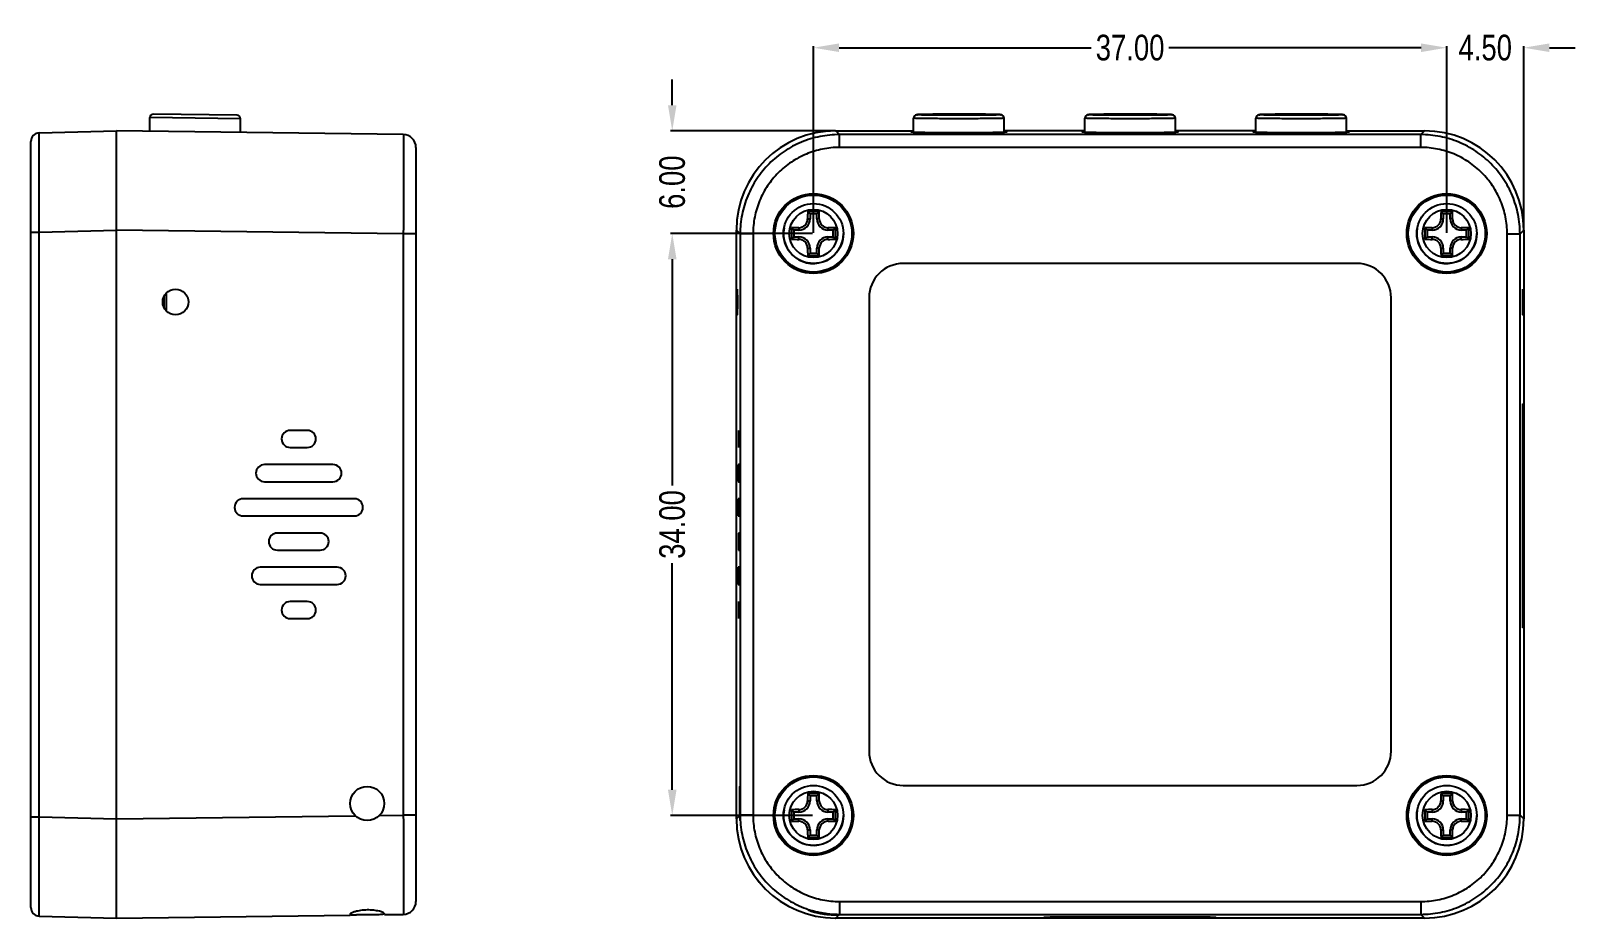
# Model space of a CAD drawing. Header units: inches. Extents: x -3 to 198, y -225 to -95.
# Drawn here: x 107.4 to 197.6, y -187.8 to -136 of the extents above; entities that cross this region are included whole.
import ezdxf

# ---------------------------------------------------------------- set-up
doc = ezdxf.new("R2010")
doc.units = ezdxf.units.IN
doc.header["$LTSCALE"] = 1.21
doc.header["$MEASUREMENT"] = 0
doc.header["$PDMODE"] = 3
doc.header["$PDSIZE"] = 0.3125
doc.layers.get('0').update_dxf_attribs({"linetype": 'CONTINUOUS'})
doc.layers.get('Defpoints').update_dxf_attribs({"linetype": 'CONTINUOUS'})
doc.layers.add('02___PRT_ALL_AXES', color=7, linetype='CONTINUOUS')
doc.layers.add('DIM', color=3, linetype='CONTINUOUS')
doc.styles.get("Standard").update_dxf_attribs({"font": 'txt', "width": 0.8})
doc.dimstyles.get("Standard").update_dxf_attribs({"dimtxt": 0.15625, "dimasz": 0.1875, "dimexe": 0.125, "dimexo": 0.0625, "dimgap": 0.09, "dimtad": 0, "dimtih": 1, "dimtoh": 1, "dimzin": 4, "dimdsep": 46, "dimtxsty": 'STANDARD', "dimblk": '_FILLED', "dimblk1": '_FILLED', "dimblk2": '_FILLED', "dimcen": 0.09, "dimazin": 1, "dimtp": 0.01, "dimtm": 0.01, "dimtfac": 1, "dimtofl": 0, "dimtmove": 0, "dimatfit": 3, "dimldrblk": '_FILLED', "dimfxl": 1, "dimtolj": 1, "dimtzin": 4, "dimarcsym": 0})

# ---------------------------------------------------------------- blocks, each defined once
blk = doc.blocks.new('_FILLED')
at = {"color": 0, "linetype": 'ByBlock'}
blk.add_solid([(0, 0), (-1, 0.167), (-1, -0.167)], dxfattribs=at)
blk = doc.blocks.new('*D24')
at = {"layer": 'Defpoints', "color": 0}
for p in [(190.122, -136.966), (153.122, -147.822), (190.122, -147.822)]:
    blk.add_point(p, dxfattribs=at)
at = {"layer": 'DIM', "color": 0, "lineweight": -2}
for p, q in [((153.122, -147.775), (153.122, -136.872)), ((154.622, -136.966), (169.355, -136.966)), ((188.622, -136.966), (173.89, -136.966)), ((190.122, -147.775), (190.122, -136.872))]:
    blk.add_line(p, q, dxfattribs=at)
at = {"layer": 'DIM', "color": 0, "lineweight": -2, "xscale": 1.5, "yscale": 1.5, "zscale": 1.5, "rotation": 180}
blk.add_blockref('_FILLED', (153.122, -136.966), dxfattribs=at)
at = {"layer": 'DIM', "color": 0, "lineweight": -2, "xscale": 1.5, "yscale": 1.5, "zscale": 1.5}
blk.add_blockref('_FILLED', (190.122, -136.966), dxfattribs=at)
at = {"layer": 'DIM', "color": 0, "insert": (171.622, -136.966), "char_height": 1.5, "attachment_point": 5}
blk.add_mtext('\\A1;37.00', dxfattribs=at)
blk = doc.blocks.new('*D25')
at = {"layer": 'Defpoints', "color": 0}
for p in [(153.122, -147.822), (144.872, -181.822), (153.122, -181.822)]:
    blk.add_point(p, dxfattribs=at)
at = {"layer": 'DIM', "color": 0, "lineweight": -2}
for p, q in [((153.075, -147.822), (144.778, -147.822)), ((144.872, -149.322), (144.872, -162.554)), ((144.872, -180.322), (144.872, -167.089)), ((153.075, -181.822), (144.778, -181.822))]:
    blk.add_line(p, q, dxfattribs=at)
at = {"layer": 'DIM', "color": 0, "lineweight": -2, "xscale": 1.5, "yscale": 1.5, "zscale": 1.5}
for p, rotation in [((144.872, -147.822), 90), ((144.872, -181.822), 270)]:
    blk.add_blockref('_FILLED', p, dxfattribs=dict(at, rotation=rotation))
at = {"layer": 'DIM', "color": 0, "insert": (144.872, -164.822), "char_height": 1.5, "attachment_point": 5, "rotation": 90}
blk.add_mtext('\\A1;34.00', dxfattribs=at)
blk = doc.blocks.new('*D26')
at = {"layer": 'Defpoints', "color": 0}
for p in [(144.872, -141.822), (154.422, -141.822), (153.122, -147.822)]:
    blk.add_point(p, dxfattribs=at)
at = {"layer": 'DIM', "color": 0, "lineweight": -2}
for p, q in [((144.872, -140.322), (144.872, -138.822)), ((154.375, -141.822), (144.778, -141.822)), ((153.075, -147.822), (144.778, -147.822)), ((144.872, -149.322), (144.872, -150.822))]:
    blk.add_line(p, q, dxfattribs=at)
at = {"layer": 'DIM', "color": 0, "lineweight": -2, "xscale": 1.5, "yscale": 1.5, "zscale": 1.5}
for p, rotation in [((144.872, -141.822), 270), ((144.872, -147.822), 90)]:
    blk.add_blockref('_FILLED', p, dxfattribs=dict(at, rotation=rotation))
at = {"layer": 'DIM', "color": 0, "insert": (144.872, -144.822), "char_height": 1.5, "attachment_point": 5, "rotation": 90}
blk.add_mtext('\\A1;6.00', dxfattribs=at)
blk = doc.blocks.new('*D27')
at = {"layer": 'Defpoints', "color": 0}
for p in [(194.622, -136.966), (190.122, -147.822), (194.622, -147.621)]:
    blk.add_point(p, dxfattribs=at)
at = {"layer": 'DIM', "color": 0, "lineweight": -2}
for p, q in [((188.622, -136.966), (187.122, -136.966)), ((190.122, -147.775), (190.122, -136.872)), ((194.622, -147.574), (194.622, -136.872)), ((196.122, -136.966), (197.622, -136.966))]:
    blk.add_line(p, q, dxfattribs=at)
at = {"layer": 'DIM', "color": 0, "lineweight": -2, "xscale": 1.5, "yscale": 1.5, "zscale": 1.5}
blk.add_blockref('_FILLED', (190.122, -136.966), dxfattribs=at)
at = {"layer": 'DIM', "color": 0, "lineweight": -2, "xscale": 1.5, "yscale": 1.5, "zscale": 1.5, "rotation": 180}
blk.add_blockref('_FILLED', (194.622, -136.966), dxfattribs=at)
at = {"layer": 'DIM', "color": 0, "insert": (192.372, -136.966), "char_height": 1.5, "attachment_point": 5}
blk.add_mtext('\\A1;4.50', dxfattribs=at)

msp = doc.modelspace()

# ---------------------------------------------------------------- linework, layer by layer
at = {"color": 7, "linetype": 'Continuous'}
for p, q in [((114.351, -141.847), (114.351, -141.05)), ((119.651, -141.114), (114.351, -141.05)), ((119.454, -140.914), (114.554, -140.85)), ((119.651, -141.917), (119.651, -141.114)), ((158.972, -141.882), (158.972, -141.082)), ((160.816, -140.852), (161.837, -140.85)), ((161.837, -140.85), (161.853, -140.85)), ((162.271, -140.851), (162.285, -140.851)), ((162.285, -140.851), (162.649, -140.853)), ((162.649, -140.853), (162.967, -140.855)), ((164.272, -141.882), (164.272, -141.082)), ((168.972, -141.882), (168.972, -141.082)), ((170.816, -140.852), (171.837, -140.85)), ((171.837, -140.85), (171.853, -140.85)), ((172.271, -140.851), (172.285, -140.851)), ((172.285, -140.851), (172.649, -140.853)), ((172.649, -140.853), (172.967, -140.855)), ((174.272, -141.882), (174.272, -141.082)), ((178.972, -141.882), (178.972, -141.082)), ((180.816, -140.852), (181.837, -140.85)), ((181.837, -140.85), (181.853, -140.85)), ((182.271, -140.851), (182.285, -140.851)), ((182.285, -140.851), (182.649, -140.853)), ((182.649, -140.853), (182.967, -140.855)), ((184.272, -141.882), (184.272, -141.082)), ((107.401, -187.204), (107.401, -142.44)), ((107.888, -141.94), (112.401, -141.822)), ((112.401, -187.822), (112.401, -141.822)), ((129.161, -142.041), (112.401, -141.822)), ((154.42, -141.822), (158.972, -141.822)), ((154.641, -142.041), (154.422, -141.822)), ((154.641, -142.791), (154.641, -142.041)), ((188.603, -142.041), (154.641, -142.041)), ((168.972, -141.822), (164.272, -141.822)), ((178.972, -141.822), (174.272, -141.822)), ((184.272, -141.822), (188.824, -141.822)), ((188.603, -142.041), (188.823, -141.822)), ((188.603, -142.791), (188.603, -142.041)), ((129.901, -142.791), (129.901, -186.852)), ((188.603, -142.791), (154.641, -142.791)), ((152.78, -146.972), (152.922, -146.972)), ((152.789, -146.538), (152.922, -146.672)), ((152.922, -146.672), (152.922, -146.972)), ((153.322, -146.672), (152.922, -146.672)), ((153.456, -146.538), (153.322, -146.672)), ((153.322, -146.972), (153.322, -146.672)), ((153.465, -146.972), (153.322, -146.972)), ((189.78, -146.972), (189.922, -146.972)), ((189.789, -146.538), (189.922, -146.672)), ((189.922, -146.672), (189.922, -146.972)), ((190.322, -146.672), (189.922, -146.672)), ((190.456, -146.538), (190.322, -146.672)), ((190.322, -146.972), (190.322, -146.672)), ((190.465, -146.972), (190.322, -146.972)), ((107.401, -147.738), (107.888, -147.738)), ((107.888, -147.738), (112.401, -147.62)), ((107.888, -181.906), (107.888, -147.738)), ((129.161, -147.841), (112.401, -147.621)), ((129.161, -147.841), (129.161, -181.803)), ((129.901, -147.841), (129.161, -147.841)), ((148.622, -182.024), (148.622, -147.62)), ((148.842, -147.841), (148.622, -147.621)), ((148.842, -147.841), (148.842, -181.803)), ((149.592, -147.841), (148.842, -147.841)), ((149.592, -147.841), (149.592, -181.803)), ((151.839, -147.488), (151.972, -147.622)), ((151.972, -147.622), (151.972, -148.022)), ((152.272, -147.622), (151.972, -147.622)), ((152.272, -147.479), (152.272, -147.622)), ((153.972, -147.479), (153.972, -147.622)), ((154.272, -147.622), (153.972, -147.622)), ((154.406, -147.488), (154.272, -147.622)), ((154.272, -148.022), (154.272, -147.622)), ((188.839, -147.488), (188.972, -147.622)), ((188.972, -147.622), (188.972, -148.022)), ((189.272, -147.622), (188.972, -147.622)), ((189.272, -147.479), (189.272, -147.622)), ((190.972, -147.479), (190.972, -147.622)), ((191.272, -147.622), (190.972, -147.622)), ((191.406, -147.488), (191.272, -147.622)), ((191.272, -148.022), (191.272, -147.622)), ((193.653, -147.841), (194.403, -147.841)), ((193.653, -181.803), (193.653, -147.841)), ((194.403, -147.841), (194.622, -147.621)), ((194.403, -181.803), (194.403, -147.841)), ((194.622, -147.62), (194.622, -182.024)), ((151.839, -148.155), (151.972, -148.022)), ((151.972, -148.022), (152.272, -148.022)), ((152.272, -148.164), (152.272, -148.022)), ((152.78, -148.672), (152.922, -148.672)), ((152.922, -148.672), (152.922, -148.972)), ((153.322, -148.972), (153.322, -148.672)), ((153.465, -148.672), (153.322, -148.672)), ((153.972, -148.164), (153.972, -148.022)), ((153.972, -148.022), (154.272, -148.022)), ((154.406, -148.155), (154.272, -148.022)), ((188.839, -148.155), (188.972, -148.022)), ((188.972, -148.022), (189.272, -148.022)), ((189.272, -148.164), (189.272, -148.022)), ((189.78, -148.672), (189.922, -148.672)), ((189.922, -148.672), (189.922, -148.972)), ((190.322, -148.972), (190.322, -148.672)), ((190.465, -148.672), (190.322, -148.672)), ((190.972, -148.164), (190.972, -148.022)), ((190.972, -148.022), (191.272, -148.022)), ((191.406, -148.155), (191.272, -148.022)), ((152.789, -149.105), (152.922, -148.972)), ((152.922, -148.972), (153.322, -148.972)), ((153.456, -149.105), (153.322, -148.972)), ((184.872, -149.572), (158.372, -149.572)), ((189.789, -149.105), (189.922, -148.972)), ((189.922, -148.972), (190.322, -148.972)), ((190.456, -149.105), (190.322, -148.972)), ((115.171, -151.515), (115.171, -152.128)), ((115.331, -152.359), (115.331, -151.284)), ((156.372, -151.572), (156.372, -178.072)), ((156.377, -151.572), (156.377, -178.072)), ((186.872, -178.072), (186.872, -151.572)), ((194.572, -157.776), (194.572, -157.776)), ((194.572, -157.776), (194.586, -157.776)), ((194.596, -158.572), (194.562, -158.572)), ((194.562, -170.072), (194.562, -158.572)), ((194.596, -158.572), (194.596, -170.072)), ((123.551, -159.322), (122.551, -159.322)), ((122.551, -160.322), (123.551, -160.322)), ((125.051, -161.322), (121.051, -161.322)), ((148.788, -161.322), (148.735, -161.322)), ((121.051, -162.322), (125.051, -162.322)), ((148.735, -162.322), (148.788, -162.322)), ((126.301, -163.322), (119.801, -163.322)), ((148.804, -163.322), (148.719, -163.322)), ((119.801, -164.322), (126.301, -164.322)), ((148.719, -164.322), (148.804, -164.322)), ((124.301, -165.322), (121.801, -165.322)), ((148.778, -165.322), (148.745, -165.322)), ((121.801, -166.322), (124.301, -166.322)), ((148.745, -166.322), (148.778, -166.322)), ((125.301, -167.322), (120.801, -167.322)), ((148.791, -167.322), (148.732, -167.322)), ((120.801, -168.322), (125.301, -168.322)), ((148.732, -168.322), (148.791, -168.322)), ((123.551, -169.322), (122.551, -169.322)), ((122.551, -170.322), (123.551, -170.322)), ((194.596, -170.072), (194.562, -170.072)), ((194.586, -170.868), (194.572, -170.868)), ((194.572, -170.868), (194.572, -170.868)), ((158.372, -180.072), (184.872, -180.072)), ((152.78, -180.972), (152.922, -180.972)), ((152.789, -180.538), (152.922, -180.672)), ((152.922, -180.672), (152.922, -180.972)), ((153.322, -180.672), (152.922, -180.672)), ((153.456, -180.538), (153.322, -180.672)), ((153.322, -180.972), (153.322, -180.672)), ((153.465, -180.972), (153.322, -180.972)), ((189.78, -180.972), (189.922, -180.972)), ((189.789, -180.538), (189.922, -180.672)), ((190.322, -180.672), (189.922, -180.672)), ((189.922, -180.672), (189.922, -180.972)), ((190.456, -180.538), (190.322, -180.672)), ((190.322, -180.972), (190.322, -180.672)), ((190.465, -180.972), (190.322, -180.972)), ((107.401, -181.906), (107.888, -181.906)), ((107.888, -181.906), (112.401, -182.024)), ((112.401, -182.022), (126.355, -181.84)), ((127.766, -181.821), (129.161, -181.803)), ((129.901, -181.803), (129.161, -181.803)), ((148.622, -182.022), (148.805, -181.84)), ((148.823, -181.821), (148.821, -182.122)), ((148.823, -181.821), (148.842, -181.803)), ((149.592, -181.803), (148.842, -181.803)), ((151.839, -181.488), (151.972, -181.622)), ((151.839, -182.155), (151.972, -182.022)), ((151.972, -181.622), (151.972, -182.022)), ((152.272, -181.622), (151.972, -181.622)), ((151.972, -182.022), (152.272, -182.022)), ((152.272, -181.479), (152.272, -181.622)), ((152.272, -182.164), (152.272, -182.022)), ((153.972, -181.479), (153.972, -181.622)), ((154.272, -181.622), (153.972, -181.622)), ((153.972, -182.164), (153.972, -182.022)), ((153.972, -182.022), (154.272, -182.022)), ((154.406, -181.488), (154.272, -181.622)), ((154.272, -182.022), (154.272, -181.622)), ((154.406, -182.155), (154.272, -182.022)), ((188.839, -181.488), (188.972, -181.622)), ((188.839, -182.155), (188.972, -182.022)), ((189.272, -181.622), (188.972, -181.622)), ((188.972, -181.622), (188.972, -182.022)), ((188.972, -182.022), (189.272, -182.022)), ((189.272, -181.479), (189.272, -181.622)), ((189.272, -182.164), (189.272, -182.022)), ((190.972, -181.479), (190.972, -181.622)), ((191.272, -181.622), (190.972, -181.622)), ((190.972, -182.022), (191.272, -182.022)), ((190.972, -182.164), (190.972, -182.022)), ((191.406, -181.488), (191.272, -181.622)), ((191.272, -182.022), (191.272, -181.622)), ((191.406, -182.155), (191.272, -182.022)), ((193.653, -181.803), (194.403, -181.803)), ((194.403, -181.803), (194.622, -182.022)), ((152.78, -182.672), (152.922, -182.672)), ((152.789, -183.105), (152.922, -182.972)), ((152.922, -182.672), (152.922, -182.972)), ((152.922, -182.972), (153.322, -182.972)), ((153.322, -182.972), (153.322, -182.672)), ((153.465, -182.672), (153.322, -182.672)), ((153.456, -183.105), (153.322, -182.972)), ((189.78, -182.672), (189.922, -182.672)), ((189.789, -183.105), (189.922, -182.972)), ((189.922, -182.672), (189.922, -182.972)), ((189.922, -182.972), (190.322, -182.972)), ((190.465, -182.672), (190.322, -182.672)), ((190.322, -182.972), (190.322, -182.672)), ((190.456, -183.105), (190.322, -182.972)), ((112.401, -187.822), (126.052, -187.643)), ((127.653, -187.622), (126.43, -187.638)), ((128.052, -187.617), (129.161, -187.602)), ((154.422, -187.822), (154.605, -187.638)), ((154.621, -187.622), (154.641, -187.602)), ((154.641, -186.852), (188.603, -186.852)), ((154.641, -186.852), (154.641, -187.602)), ((154.641, -187.602), (188.603, -187.602)), ((188.603, -186.852), (188.603, -187.602)), ((188.603, -187.602), (188.823, -187.822)), ((107.888, -187.704), (112.401, -187.822)), ((188.824, -187.822), (154.42, -187.822)), ((166.606, -187.77), (166.606, -187.77)), ((168.432, -187.746), (174.812, -187.746)), ((168.432, -187.802), (168.432, -187.746)), ((174.812, -187.802), (168.432, -187.802)), ((174.812, -187.802), (174.812, -187.746)), ((176.638, -187.77), (176.638, -187.77)), ((176.638, -187.77), (176.638, -187.778))]:
    msp.add_line(p, q, dxfattribs=at)
for points in [[(164.272, -141.082), (164.23, -140.959), (164.154, -140.899), (164.107, -140.884), (164.082, -140.88), (164.06, -140.878), (164.034, -140.876), (164.003, -140.874), (163.965, -140.872), (163.919, -140.871), (163.864, -140.869), (163.798, -140.867), (163.721, -140.865), (163.633, -140.864), (163.534, -140.862), (163.425, -140.86), (163.305, -140.859), (163.175, -140.857), (163.033, -140.856), (162.881, -140.854), (162.717, -140.853), (162.544, -140.852), (162.36, -140.851), (162.168, -140.851), (161.968, -140.85), (161.764, -140.85), (161.557, -140.85), (161.351, -140.85), (161.147, -140.85), (160.95, -140.851), (160.759, -140.852), (160.578, -140.853), (160.407, -140.854), (160.247, -140.855), (160.097, -140.857), (159.959, -140.858), (159.832, -140.86), (159.717, -140.862), (159.613, -140.863), (159.521, -140.865), (159.439, -140.867), (159.369, -140.869), (159.31, -140.871), (159.261, -140.873), (159.222, -140.875), (159.19, -140.877), (159.165, -140.88), (159.137, -140.884), (159.085, -140.901), (159.012, -140.962), (158.972, -141.082)], [(174.272, -141.082), (174.23, -140.959), (174.154, -140.899), (174.107, -140.884), (174.082, -140.88), (174.06, -140.878), (174.034, -140.876), (174.003, -140.874), (173.965, -140.872), (173.919, -140.871), (173.864, -140.869), (173.798, -140.867), (173.721, -140.865), (173.633, -140.864), (173.534, -140.862), (173.425, -140.86), (173.305, -140.859), (173.175, -140.857), (173.033, -140.856), (172.881, -140.854), (172.717, -140.853), (172.544, -140.852), (172.36, -140.851), (172.168, -140.851), (171.968, -140.85), (171.764, -140.85), (171.557, -140.85), (171.351, -140.85), (171.147, -140.85), (170.95, -140.851), (170.759, -140.852), (170.578, -140.853), (170.407, -140.854), (170.247, -140.855), (170.097, -140.857), (169.959, -140.858), (169.832, -140.86), (169.717, -140.862), (169.613, -140.863), (169.521, -140.865), (169.439, -140.867), (169.369, -140.869), (169.31, -140.871), (169.261, -140.873), (169.222, -140.875), (169.19, -140.877), (169.165, -140.88), (169.137, -140.884), (169.085, -140.901), (169.012, -140.962), (168.972, -141.082)], [(184.272, -141.082), (184.23, -140.959), (184.154, -140.899), (184.107, -140.884), (184.082, -140.88), (184.06, -140.878), (184.034, -140.876), (184.003, -140.874), (183.965, -140.872), (183.919, -140.871), (183.864, -140.869), (183.798, -140.867), (183.721, -140.865), (183.633, -140.864), (183.534, -140.862), (183.425, -140.86), (183.305, -140.859), (183.175, -140.857), (183.033, -140.856), (182.881, -140.854), (182.717, -140.853), (182.544, -140.852), (182.36, -140.851), (182.168, -140.851), (181.968, -140.85), (181.764, -140.85), (181.557, -140.85), (181.351, -140.85), (181.147, -140.85), (180.95, -140.851), (180.759, -140.852), (180.578, -140.853), (180.407, -140.854), (180.247, -140.855), (180.097, -140.857), (179.959, -140.858), (179.832, -140.86), (179.717, -140.862), (179.613, -140.863), (179.521, -140.865), (179.439, -140.867), (179.369, -140.869), (179.31, -140.871), (179.261, -140.873), (179.222, -140.875), (179.19, -140.877), (179.165, -140.88), (179.137, -140.884), (179.085, -140.901), (179.012, -140.962), (178.972, -141.082)]]:
    msp.add_lwpolyline(points, dxfattribs=at)
for centre, radius in [((153.122, -147.822), 2.335), ((153.122, -147.822), 2.25), ((190.122, -147.822), 2.335), ((190.122, -147.822), 2.25), ((115.851, -151.822), 0.75), ((153.122, -181.822), 2.335), ((190.122, -181.822), 2.335), ((127.051, -181.122), 1), ((153.122, -181.822), 2.25), ((190.122, -181.822), 2.25)]:
    msp.add_circle(centre, radius, dxfattribs=at)
for centre, radius, start, end in [((114.551, -141.05), 0.2, 89.25, 180.00001), ((119.451, -141.114), 0.2, 0.00001, 89.25), ((161.632, -320.047), 179.197, 89.79576, 89.9295), ((171.632, -320.047), 179.197, 89.79576, 89.9295), ((181.632, -320.047), 179.197, 89.79576, 89.9295), ((107.901, -142.44), 0.5, 91.5, 180), ((129.151, -142.791), 0.75, 0, 89.25), ((152.272, -146.972), 0.65, 270, 0), ((152.264, -146.964), 0.516, 270.89284, 359.10716), ((206.373, -147.81), 53.599, 178.64015, 179.10385), ((153.122, -201.53), 54.993, 89.65232, 90.34768), ((153.972, -146.972), 0.65, 180, 270), ((100.007, -147.807), 53.464, 0.89556, 1.36044), ((153.98, -146.964), 0.516, 180.89281, 269.10719), ((189.272, -146.972), 0.65, 270, 0), ((189.264, -146.964), 0.516, 270.89284, 359.10716), ((243.373, -147.81), 53.599, 178.64015, 179.10385), ((190.122, -201.53), 54.993, 89.65232, 90.34768), ((190.972, -146.972), 0.65, 180, 270), ((137.007, -147.807), 53.464, 0.89556, 1.36044), ((190.98, -146.964), 0.516, 180.89281, 269.10719), ((153.122, -147.822), 1.75, 169.33037, 0), ((206.83, -147.822), 54.992, 179.65237, 180.00005), ((206.83, -147.822), 54.992, 179.99995, 180.34763), ((153.108, -200.937), 53.464, 90.89556, 91.36044), ((153.134, -201.072), 53.599, 88.64015, 89.10385), ((99.415, -147.822), 54.992, 359.99995, 0.34763), ((99.415, -147.822), 54.992, 359.65237, 0.00005), ((190.122, -147.822), 1.75, 169.33037, 0), ((243.83, -147.822), 54.992, 179.65237, 180.00005), ((243.83, -147.822), 54.992, 179.99995, 180.34763), ((190.108, -200.937), 53.464, 90.89556, 91.36044), ((190.134, -201.072), 53.599, 88.64015, 89.10385), ((136.415, -147.822), 54.992, 359.99995, 0.34763), ((136.415, -147.822), 54.992, 359.65237, 0.00005), ((153.111, -94.571), 53.599, 268.64015, 269.10385), ((152.272, -148.672), 0.65, 0, 90), ((152.264, -148.68), 0.516, 0.8928, 89.1072), ((206.237, -147.836), 53.464, 180.89556, 181.36044), ((153.972, -148.672), 0.65, 90, 180), ((99.872, -147.833), 53.599, 358.64015, 359.10385), ((153.98, -148.68), 0.516, 90.89286, 179.10714), ((153.137, -94.707), 53.464, 270.89556, 271.36044), ((190.111, -94.571), 53.599, 268.64015, 269.10385), ((189.272, -148.672), 0.65, 0, 90), ((189.264, -148.68), 0.516, 0.8928, 89.1072), ((243.237, -147.836), 53.464, 180.89556, 181.36044), ((190.972, -148.672), 0.65, 90, 180), ((136.872, -147.833), 53.599, 358.64015, 359.10385), ((190.98, -148.68), 0.516, 90.89286, 179.10714), ((190.137, -94.707), 53.464, 270.89556, 271.36044), ((153.122, -94.114), 54.993, 269.65232, 270.34768), ((158.372, -151.572), 2, 90, 180), ((184.872, -151.572), 2, 0, 90), ((190.122, -94.114), 54.993, 269.65232, 270.34768), ((122.551, -159.822), 0.5, 90, 270), ((123.551, -159.822), 0.5, 270, 90), ((121.051, -161.822), 0.5, 90, 270), ((125.051, -161.822), 0.5, 270, 90), ((119.801, -163.822), 0.5, 90, 270), ((126.301, -163.822), 0.5, 270, 90), ((121.801, -165.822), 0.5, 90, 270), ((124.301, -165.822), 0.5, 270, 90), ((120.801, -167.822), 0.5, 90, 270), ((125.301, -167.822), 0.5, 270, 90), ((122.551, -169.822), 0.5, 90, 270), ((123.551, -169.822), 0.5, 270, 90), ((158.372, -178.072), 2, 180, 270), ((184.872, -178.072), 2, 270, 0), ((152.272, -180.972), 0.65, 270, 0), ((152.264, -180.964), 0.516, 270.89284, 359.10716), ((206.373, -181.81), 53.599, 178.64015, 179.10385), ((153.122, -235.53), 54.993, 89.65232, 90.34768), ((153.972, -180.972), 0.65, 180, 270), ((100.007, -181.807), 53.464, 0.89556, 1.36044), ((153.98, -180.964), 0.516, 180.89281, 269.10719), ((189.272, -180.972), 0.65, 270, 0), ((189.264, -180.964), 0.516, 270.89284, 359.10716), ((243.373, -181.81), 53.599, 178.64015, 179.10385), ((190.122, -235.53), 54.993, 89.65232, 90.34768), ((190.972, -180.972), 0.65, 180, 270), ((137.007, -181.807), 53.464, 0.89556, 1.36044), ((190.98, -180.964), 0.516, 180.89281, 269.10719), ((153.122, -181.822), 1.75, 169.33037, 0), ((206.83, -181.822), 54.992, 179.65237, 180.00005), ((206.83, -181.822), 54.992, 179.99995, 180.34763), ((153.108, -234.937), 53.464, 90.89556, 91.36044), ((153.111, -128.571), 53.599, 268.64015, 269.10385), ((152.272, -182.672), 0.65, 0, 90), ((152.264, -182.68), 0.516, 0.8928, 89.1072), ((153.972, -182.672), 0.65, 90, 180), ((153.98, -182.68), 0.516, 90.89286, 179.10714), ((153.134, -235.072), 53.599, 88.64015, 89.10385), ((153.137, -128.707), 53.464, 270.89556, 271.36044), ((99.415, -181.822), 54.992, 359.99995, 0.34763), ((99.415, -181.822), 54.992, 359.65237, 0.00005), ((190.122, -181.822), 1.75, 169.33037, 0), ((243.83, -181.822), 54.992, 179.65237, 180.00005), ((243.83, -181.822), 54.992, 179.99995, 180.34763), ((190.108, -234.937), 53.464, 90.89556, 91.36044), ((190.111, -128.571), 53.599, 268.64015, 269.10385), ((189.272, -182.672), 0.65, 0, 90), ((189.264, -182.68), 0.516, 0.8928, 89.1072), ((190.972, -182.672), 0.65, 90, 180), ((190.98, -182.68), 0.516, 90.89286, 179.10714), ((190.134, -235.072), 53.599, 88.64015, 89.10385), ((190.137, -128.707), 53.464, 270.89556, 271.36044), ((136.415, -181.822), 54.992, 359.99995, 0.34763), ((136.415, -181.822), 54.992, 359.65237, 0.00005), ((206.237, -181.836), 53.464, 180.89556, 181.36044), ((153.122, -128.114), 54.993, 269.65232, 270.34768), ((99.872, -181.833), 53.599, 358.64015, 359.10385), ((243.237, -181.836), 53.464, 180.89556, 181.36044), ((190.122, -128.114), 54.993, 269.65232, 270.34768), ((136.872, -181.833), 53.599, 358.64015, 359.10385), ((107.901, -187.204), 0.5, 180, 268.5), ((129.151, -186.852), 0.75, 270.75, 0), ((154.542, -182.283), 5.357, 262.23159, 264.05453)]:
    msp.add_arc(centre, radius, start, end, dxfattribs=at)
for centre, major_axis, ratio, start_param, end_param in [((154.424, -147.624), (4.104, -4.104), 0.999315, 2.356537, 3.926648), ((154.423, -147.622), (4.102, -4.102), 0.999829, 2.35628, 3.926905), ((161.622, -141.882), (2.8, 0), 0.013091, 2.824732, 6.600046), ((171.622, -141.882), (2.8, 0), 0.013091, 2.824732, 6.600046), ((181.622, -141.882), (2.8, 0), 0.013091, 2.824732, 6.600046), ((188.822, -147.622), (4.102, 4.102), 0.999829, -0.785312, 0.785312), ((188.82, -147.624), (-4.104, -4.104), 0.999315, 2.356537, 3.926648), ((148.755, -159.822), (0, 0.5), 0.013091, 6.283185, 9.424778), ((148.768, -159.822), (0, 0.5), 0.013091, -3.141593, 0), ((148.735, -161.822), (0, 0.5), 0.013091, 6.283185, 9.424778), ((148.788, -161.822), (0, 0.5), 0.013091, -3.141593, 0), ((148.719, -163.822), (0, 0.5), 0.013091, 6.283185, 9.424778), ((148.804, -163.822), (0, 0.5), 0.013091, -3.141593, 0), ((148.745, -165.822), (0, 0.5), 0.013091, 6.283185, 9.424778), ((148.778, -165.822), (0, 0.5), 0.013091, -3.141593, 0), ((148.732, -167.822), (0, 0.5), 0.013091, 6.283185, 9.424778), ((148.791, -167.822), (0, 0.5), 0.013091, -3.141593, 0), ((148.755, -169.822), (0, 0.5), 0.013091, 6.283185, 9.424778), ((148.768, -169.822), (0, 0.5), 0.013091, -3.141593, 0), ((148.814, -181.122), (0, 1), 0.013091, -2.3453, 2.371479), ((154.423, -182.021), (4.102, 4.102), 0.999829, -3.926905, -2.35628), ((154.424, -182.02), (4.104, 4.104), 0.999315, 8.639722, 10.209834), ((188.822, -182.021), (4.102, -4.102), 0.999829, -0.785312, 0.785312), ((188.82, -182.02), (-4.104, 4.104), 0.999315, 2.356537, 3.926648), ((153.822, -187.63), (1, 0), 0.013091, -0.671094, -0.6404), ((153.822, -187.63), (1, 0), 0.013091, 0, 0.644914)]:
    msp.add_ellipse(centre, major_axis=major_axis, ratio=ratio, start_param=start_param, end_param=end_param, dxfattribs=at)
for centre in [(148.667, -151.822), (194.577, -151.822)]:
    msp.add_ellipse(centre, major_axis=(0, 0.75), ratio=0.013091, dxfattribs=at)
for points, knots in [([(164.272, -141.082), (164.272, -141.083), (164.266, -141.084), (164.258, -141.086), (164.241, -141.087), (164.219, -141.088), (164.191, -141.09), (164.141, -141.092), (164.063, -141.094), (163.952, -141.097), (163.819, -141.1), (163.664, -141.102), (163.49, -141.105), (163.297, -141.107), (163.01, -141.109), (162.622, -141.112), (162.131, -141.114), (161.62, -141.114), (161.11, -141.114), (160.619, -141.112), (160.231, -141.109), (159.945, -141.107), (159.753, -141.105), (159.579, -141.102), (159.425, -141.1), (159.292, -141.097), (159.181, -141.094), (159.104, -141.092), (159.054, -141.09), (159.025, -141.088), (159.003, -141.087), (158.986, -141.086), (158.979, -141.084), (158.972, -141.083), (158.972, -141.082)], [0, 0, 0, 0, 0.000671, 0.002499, 0.005514, 0.009716, 0.015097, 0.021643, 0.038175, 0.059154, 0.084388, 0.113632, 0.146609, 0.183005, 0.22246, 0.309011, 0.402884, 0.500455, 0.597975, 0.691702, 0.778043, 0.817396, 0.853693, 0.886587, 0.915762, 0.94094, 0.96188, 0.978384, 0.984921, 0.990294, 0.994491, 0.997504, 0.999329, 1, 1, 1, 1]), ([(159.172, -140.882), (159.172, -140.881), (159.176, -140.88), (159.18, -140.879), (159.19, -140.878), (159.209, -140.876), (159.242, -140.874), (159.293, -140.872), (159.357, -140.87), (159.435, -140.867), (159.525, -140.865), (159.671, -140.862), (159.881, -140.859), (160.162, -140.856), (160.479, -140.853), (160.701, -140.852), (160.816, -140.852)], [0, 0, 0, 0, 0.00134, 0.004748, 0.010329, 0.018097, 0.040174, 0.070862, 0.109999, 0.157351, 0.212644, 0.275566, 0.422724, 0.595363, 0.789345, 1, 1, 1, 1]), ([(164.072, -140.882), (164.072, -140.883), (164.066, -140.884), (164.059, -140.885), (164.044, -140.887), (164.023, -140.888), (163.997, -140.89), (163.951, -140.892), (163.879, -140.895), (163.776, -140.897), (163.653, -140.9), (163.51, -140.902), (163.284, -140.906), (162.965, -140.909), (162.546, -140.912), (162.092, -140.914), (161.62, -140.914), (161.148, -140.914), (160.695, -140.912), (160.277, -140.909), (159.958, -140.906), (159.733, -140.902), (159.591, -140.9), (159.468, -140.897), (159.366, -140.895), (159.294, -140.892), (159.247, -140.89), (159.221, -140.888), (159.201, -140.887), (159.185, -140.885), (159.178, -140.884), (159.172, -140.883), (159.172, -140.882)], [0, 0, 0, 0, 0.000682, 0.002514, 0.005531, 0.009735, 0.015116, 0.021663, 0.038196, 0.059175, 0.084408, 0.113651, 0.146627, 0.222474, 0.309021, 0.402889, 0.500454, 0.59797, 0.691692, 0.778029, 0.853676, 0.886568, 0.915742, 0.940919, 0.961859, 0.978363, 0.984902, 0.990276, 0.994474, 0.997489, 0.999318, 1, 1, 1, 1]), ([(162.967, -140.855), (163.048, -140.856), (163.201, -140.857), (163.419, -140.86), (163.608, -140.863), (163.767, -140.866), (163.88, -140.869), (163.953, -140.872), (163.995, -140.874), (164.027, -140.876), (164.052, -140.877), (164.063, -140.88), (164.072, -140.88), (164.072, -140.882)], [0, 0, 0, 0, 0.219253, 0.416538, 0.588851, 0.733574, 0.848512, 0.894251, 0.931928, 0.961406, 0.982581, 0.995398, 1, 1, 1, 1]), ([(174.272, -141.082), (174.272, -141.083), (174.266, -141.084), (174.258, -141.086), (174.241, -141.087), (174.219, -141.088), (174.191, -141.09), (174.141, -141.092), (174.063, -141.094), (173.952, -141.097), (173.819, -141.1), (173.664, -141.102), (173.49, -141.105), (173.297, -141.107), (173.01, -141.109), (172.622, -141.112), (172.131, -141.114), (171.62, -141.114), (171.11, -141.114), (170.619, -141.112), (170.231, -141.109), (169.945, -141.107), (169.753, -141.105), (169.579, -141.102), (169.425, -141.1), (169.292, -141.097), (169.181, -141.094), (169.104, -141.092), (169.054, -141.09), (169.025, -141.088), (169.003, -141.087), (168.986, -141.086), (168.979, -141.084), (168.972, -141.083), (168.972, -141.082)], [0, 0, 0, 0, 0.000671, 0.002499, 0.005514, 0.009716, 0.015097, 0.021643, 0.038175, 0.059154, 0.084388, 0.113632, 0.146609, 0.183005, 0.22246, 0.309011, 0.402884, 0.500455, 0.597975, 0.691702, 0.778043, 0.817396, 0.853693, 0.886587, 0.915762, 0.94094, 0.96188, 0.978384, 0.984921, 0.990294, 0.994491, 0.997504, 0.999329, 1, 1, 1, 1]), ([(169.172, -140.882), (169.172, -140.881), (169.176, -140.88), (169.18, -140.879), (169.19, -140.878), (169.209, -140.876), (169.242, -140.874), (169.293, -140.872), (169.357, -140.87), (169.435, -140.867), (169.525, -140.865), (169.671, -140.862), (169.881, -140.859), (170.162, -140.856), (170.479, -140.853), (170.701, -140.852), (170.816, -140.852)], [0, 0, 0, 0, 0.00134, 0.004748, 0.010329, 0.018097, 0.040174, 0.070862, 0.109999, 0.157351, 0.212644, 0.275566, 0.422724, 0.595363, 0.789345, 1, 1, 1, 1]), ([(174.072, -140.882), (174.072, -140.883), (174.066, -140.884), (174.059, -140.885), (174.044, -140.887), (174.023, -140.888), (173.997, -140.89), (173.951, -140.892), (173.879, -140.895), (173.776, -140.897), (173.653, -140.9), (173.51, -140.902), (173.284, -140.906), (172.965, -140.909), (172.546, -140.912), (172.092, -140.914), (171.62, -140.914), (171.148, -140.914), (170.695, -140.912), (170.277, -140.909), (169.958, -140.906), (169.733, -140.902), (169.591, -140.9), (169.468, -140.897), (169.366, -140.895), (169.294, -140.892), (169.247, -140.89), (169.221, -140.888), (169.201, -140.887), (169.185, -140.885), (169.178, -140.884), (169.172, -140.883), (169.172, -140.882)], [0, 0, 0, 0, 0.000682, 0.002514, 0.005531, 0.009735, 0.015116, 0.021663, 0.038196, 0.059175, 0.084408, 0.113651, 0.146627, 0.222474, 0.309021, 0.402889, 0.500454, 0.59797, 0.691692, 0.778029, 0.853676, 0.886568, 0.915742, 0.940919, 0.961859, 0.978363, 0.984902, 0.990276, 0.994474, 0.997489, 0.999318, 1, 1, 1, 1]), ([(172.967, -140.855), (173.048, -140.856), (173.201, -140.857), (173.419, -140.86), (173.608, -140.863), (173.767, -140.866), (173.88, -140.869), (173.953, -140.872), (173.995, -140.874), (174.027, -140.876), (174.052, -140.877), (174.063, -140.88), (174.072, -140.88), (174.072, -140.882)], [0, 0, 0, 0, 0.219253, 0.416538, 0.588851, 0.733574, 0.848512, 0.894251, 0.931928, 0.961406, 0.982581, 0.995398, 1, 1, 1, 1]), ([(184.272, -141.082), (184.272, -141.083), (184.266, -141.084), (184.258, -141.086), (184.241, -141.087), (184.219, -141.088), (184.191, -141.09), (184.141, -141.092), (184.063, -141.094), (183.952, -141.097), (183.819, -141.1), (183.664, -141.102), (183.49, -141.105), (183.297, -141.107), (183.01, -141.109), (182.622, -141.112), (182.131, -141.114), (181.62, -141.114), (181.11, -141.114), (180.619, -141.112), (180.231, -141.109), (179.945, -141.107), (179.753, -141.105), (179.579, -141.102), (179.425, -141.1), (179.292, -141.097), (179.181, -141.094), (179.104, -141.092), (179.054, -141.09), (179.025, -141.088), (179.003, -141.087), (178.986, -141.086), (178.979, -141.084), (178.972, -141.083), (178.972, -141.082)], [0, 0, 0, 0, 0.000671, 0.002499, 0.005514, 0.009716, 0.015097, 0.021643, 0.038175, 0.059154, 0.084388, 0.113632, 0.146609, 0.183005, 0.22246, 0.309011, 0.402884, 0.500455, 0.597975, 0.691702, 0.778043, 0.817396, 0.853693, 0.886587, 0.915762, 0.94094, 0.96188, 0.978384, 0.984921, 0.990294, 0.994491, 0.997504, 0.999329, 1, 1, 1, 1]), ([(179.172, -140.882), (179.172, -140.881), (179.176, -140.88), (179.18, -140.879), (179.19, -140.878), (179.209, -140.876), (179.242, -140.874), (179.293, -140.872), (179.357, -140.87), (179.435, -140.867), (179.525, -140.865), (179.671, -140.862), (179.881, -140.859), (180.162, -140.856), (180.479, -140.853), (180.701, -140.852), (180.816, -140.852)], [0, 0, 0, 0, 0.00134, 0.004748, 0.010329, 0.018097, 0.040174, 0.070862, 0.109999, 0.157351, 0.212644, 0.275566, 0.422724, 0.595363, 0.789345, 1, 1, 1, 1]), ([(184.072, -140.882), (184.072, -140.883), (184.066, -140.884), (184.059, -140.885), (184.044, -140.887), (184.023, -140.888), (183.997, -140.89), (183.951, -140.892), (183.879, -140.895), (183.776, -140.897), (183.653, -140.9), (183.51, -140.902), (183.284, -140.906), (182.965, -140.909), (182.546, -140.912), (182.092, -140.914), (181.62, -140.914), (181.148, -140.914), (180.695, -140.912), (180.277, -140.909), (179.958, -140.906), (179.733, -140.902), (179.591, -140.9), (179.468, -140.897), (179.366, -140.895), (179.294, -140.892), (179.247, -140.89), (179.221, -140.888), (179.201, -140.887), (179.185, -140.885), (179.178, -140.884), (179.172, -140.883), (179.172, -140.882)], [0, 0, 0, 0, 0.000682, 0.002514, 0.005531, 0.009735, 0.015116, 0.021663, 0.038196, 0.059175, 0.084408, 0.113651, 0.146627, 0.222474, 0.309021, 0.402889, 0.500454, 0.59797, 0.691692, 0.778029, 0.853676, 0.886568, 0.915742, 0.940919, 0.961859, 0.978363, 0.984902, 0.990276, 0.994474, 0.997489, 0.999318, 1, 1, 1, 1]), ([(182.967, -140.855), (183.048, -140.856), (183.201, -140.857), (183.419, -140.86), (183.608, -140.863), (183.767, -140.866), (183.88, -140.869), (183.953, -140.872), (183.995, -140.874), (184.027, -140.876), (184.052, -140.877), (184.063, -140.88), (184.072, -140.88), (184.072, -140.882)], [0, 0, 0, 0, 0.219253, 0.416538, 0.588851, 0.733574, 0.848512, 0.894251, 0.931928, 0.961406, 0.982581, 0.995398, 1, 1, 1, 1]), ([(107.888, -147.738), (107.887, -147.361), (107.886, -146.621), (107.884, -145.546), (107.883, -144.697), (107.883, -144.07), (107.883, -143.65), (107.883, -143.269), (107.883, -142.932), (107.884, -142.64), (107.884, -142.428), (107.885, -142.283), (107.885, -142.194), (107.885, -142.118), (107.886, -142.056), (107.886, -142.012), (107.887, -141.985), (107.887, -141.969), (107.888, -141.957), (107.887, -141.948), (107.888, -141.944), (107.888, -141.94), (107.888, -141.94)], [0, 0, 0, 0, 0.195199, 0.382918, 0.555845, 0.634669, 0.707359, 0.773224, 0.831637, 0.882036, 0.923946, 0.94159, 0.956968, 0.970044, 0.980787, 0.989171, 0.992471, 0.995174, 0.99728, 0.998786, 0.999692, 1, 1, 1, 1]), ([(129.161, -142.041), (129.162, -142.041), (129.161, -142.045), (129.162, -142.049), (129.162, -142.058), (129.162, -142.07), (129.162, -142.086), (129.163, -142.114), (129.163, -142.157), (129.163, -142.22), (129.164, -142.296), (129.164, -142.385), (129.164, -142.53), (129.165, -142.743), (129.165, -143.035), (129.165, -143.373), (129.165, -143.754), (129.165, -144.175), (129.165, -144.802), (129.164, -145.651), (129.163, -146.724), (129.162, -147.464), (129.161, -147.841)], [0, 0, 0, 0, 0.000306, 0.001214, 0.002724, 0.004834, 0.007543, 0.010849, 0.019247, 0.030014, 0.043125, 0.05854, 0.076221, 0.118223, 0.168718, 0.227212, 0.293139, 0.36586, 0.444671, 0.617488, 0.80497, 1, 1, 1, 1]), ([(154.641, -142.041), (154.262, -142.041), (153.501, -142.116), (152.406, -142.448), (151.397, -142.988), (150.513, -143.715), (149.787, -144.599), (149.248, -145.608), (148.916, -146.702), (148.842, -147.462), (148.842, -147.841)], [0, 0, 0, 0, 0.12507, 0.250158, 0.375205, 0.500217, 0.625182, 0.750116, 0.875038, 1, 1, 1, 1]), ([(194.403, -147.841), (194.403, -147.461), (194.328, -146.701), (193.995, -145.606), (193.456, -144.596), (192.729, -143.712), (191.845, -142.987), (190.836, -142.448), (189.742, -142.116), (188.982, -142.041), (188.603, -142.041)], [0, 0, 0, 0, 0.12507, 0.250158, 0.375205, 0.500217, 0.625182, 0.750116, 0.875038, 1, 1, 1, 1]), ([(154.641, -142.791), (154.311, -142.791), (153.649, -142.856), (152.695, -143.146), (151.816, -143.616), (151.046, -144.248), (150.415, -145.018), (149.946, -145.897), (149.657, -146.849), (149.592, -147.511), (149.592, -147.841)], [0, 0, 0, 0, 0.12507, 0.250158, 0.375205, 0.500217, 0.625182, 0.750115, 0.875038, 1, 1, 1, 1]), ([(193.653, -147.841), (193.653, -147.51), (193.588, -146.848), (193.298, -145.895), (192.828, -145.016), (192.196, -144.246), (191.426, -143.614), (190.547, -143.145), (189.595, -142.856), (188.933, -142.791), (188.603, -142.791)], [0, 0, 0, 0, 0.12507, 0.250158, 0.375205, 0.500217, 0.625182, 0.750115, 0.875038, 1, 1, 1, 1]), ([(194.562, -158.572), (194.562, -158.52), (194.562, -158.419), (194.563, -158.272), (194.564, -158.136), (194.565, -158.016), (194.566, -157.929), (194.567, -157.872), (194.568, -157.839), (194.569, -157.813), (194.57, -157.794), (194.572, -157.783), (194.571, -157.777), (194.572, -157.776)], [0, 0, 0, 0, 0.193221, 0.380465, 0.554516, 0.707343, 0.832143, 0.88229, 0.923778, 0.956343, 0.979809, 0.99429, 1, 1, 1, 1]), ([(194.586, -157.776), (194.587, -157.776), (194.586, -157.784), (194.588, -157.792), (194.588, -157.813), (194.59, -157.839), (194.591, -157.873), (194.592, -157.932), (194.593, -158.02), (194.594, -158.141), (194.595, -158.277), (194.596, -158.423), (194.596, -158.522), (194.596, -158.572)], [0, 0, 0, 0, 0.004961, 0.01939, 0.043365, 0.076856, 0.119559, 0.17105, 0.298401, 0.45299, 0.627094, 0.811414, 1, 1, 1, 1]), ([(194.572, -170.868), (194.571, -170.867), (194.572, -170.86), (194.57, -170.849), (194.569, -170.828), (194.568, -170.802), (194.567, -170.767), (194.566, -170.708), (194.565, -170.62), (194.564, -170.499), (194.563, -170.364), (194.562, -170.22), (194.562, -170.121), (194.562, -170.072)], [0, 0, 0, 0, 0.00608, 0.021503, 0.046322, 0.080489, 0.12368, 0.175483, 0.302925, 0.456952, 0.629972, 0.812903, 1, 1, 1, 1]), ([(194.596, -170.072), (194.596, -170.123), (194.596, -170.225), (194.595, -170.374), (194.594, -170.511), (194.593, -170.631), (194.592, -170.718), (194.59, -170.775), (194.59, -170.808), (194.588, -170.833), (194.588, -170.852), (194.586, -170.86), (194.587, -170.868), (194.586, -170.868)], [0, 0, 0, 0, 0.194849, 0.38356, 0.558709, 0.712069, 0.836705, 0.886497, 0.927456, 0.95931, 0.98191, 0.995391, 1, 1, 1, 1]), ([(151.596, -180.122), (151.594, -180.122), (151.591, -180.124), (151.585, -180.128), (151.576, -180.135), (151.559, -180.15), (151.531, -180.174), (151.493, -180.209), (151.449, -180.252), (151.382, -180.323), (151.294, -180.427), (151.189, -180.571), (151.053, -180.798), (150.971, -180.988), (150.929, -181.122)], [0, 0, 0, 0, 0.002767, 0.008992, 0.018496, 0.03107, 0.064562, 0.107776, 0.159074, 0.216863, 0.347758, 0.49504, 0.655107, 1, 1, 1, 1]), ([(150.966, -181.122), (150.987, -181.055), (151.037, -180.924), (151.125, -180.74), (151.223, -180.574), (151.309, -180.45), (151.378, -180.362), (151.427, -180.305), (151.472, -180.254), (151.513, -180.209), (151.546, -180.175), (151.576, -180.145), (151.584, -180.135), (151.598, -180.122), (151.596, -180.122)], [0, 0, 0, 0, 0.177556, 0.350077, 0.512377, 0.66145, 0.729855, 0.793275, 0.850967, 0.901667, 0.943605, 0.974979, 0.994208, 1, 1, 1, 1]), ([(150.857, -182.122), (150.855, -182.122), (150.854, -182.112), (150.85, -182.1), (150.846, -182.075), (150.841, -182.042), (150.836, -181.999), (150.829, -181.926), (150.823, -181.816), (150.826, -181.665), (150.842, -181.493), (150.875, -181.309), (150.909, -181.184), (150.929, -181.122)], [0, 0, 0, 0, 0.00539, 0.020223, 0.044439, 0.077846, 0.120068, 0.170652, 0.295044, 0.446306, 0.6189, 0.806106, 1, 1, 1, 1]), ([(150.966, -181.122), (150.945, -181.184), (150.911, -181.308), (150.875, -181.492), (150.856, -181.664), (150.85, -181.796), (150.849, -181.889), (150.851, -181.948), (150.852, -181.999), (150.855, -182.042), (150.856, -182.074), (150.859, -182.1), (150.857, -182.111), (150.859, -182.122), (150.857, -182.122)], [0, 0, 0, 0, 0.194145, 0.381653, 0.554613, 0.706238, 0.772255, 0.830831, 0.881392, 0.923495, 0.956685, 0.980592, 0.995037, 1, 1, 1, 1]), ([(107.888, -187.704), (107.888, -187.704), (107.888, -187.7), (107.887, -187.696), (107.888, -187.686), (107.887, -187.674), (107.887, -187.659), (107.886, -187.631), (107.886, -187.587), (107.885, -187.525), (107.885, -187.449), (107.885, -187.36), (107.884, -187.215), (107.884, -187.002), (107.883, -186.71), (107.883, -186.372), (107.883, -185.991), (107.883, -185.571), (107.883, -184.944), (107.884, -184.095), (107.886, -183.022), (107.887, -182.282), (107.888, -181.906)], [0, 0, 0, 0, 0.000309, 0.001219, 0.002729, 0.00484, 0.007549, 0.010855, 0.019252, 0.030017, 0.043126, 0.058539, 0.076219, 0.118216, 0.168708, 0.2272, 0.293127, 0.365849, 0.444663, 0.617484, 0.80497, 1, 1, 1, 1]), ([(129.161, -181.803), (129.162, -182.18), (129.163, -182.92), (129.164, -183.995), (129.165, -184.844), (129.165, -185.472), (129.165, -185.892), (129.165, -186.273), (129.165, -186.61), (129.165, -186.902), (129.164, -187.114), (129.164, -187.259), (129.164, -187.348), (129.163, -187.424), (129.163, -187.486), (129.163, -187.53), (129.162, -187.558), (129.162, -187.573), (129.162, -187.585), (129.162, -187.595), (129.161, -187.599), (129.162, -187.602), (129.161, -187.602)], [0, 0, 0, 0, 0.195196, 0.382911, 0.555834, 0.634656, 0.707346, 0.773211, 0.831625, 0.882028, 0.923942, 0.941588, 0.956969, 0.970046, 0.980791, 0.989176, 0.992476, 0.995179, 0.997284, 0.99879, 0.999695, 1, 1, 1, 1]), ([(148.842, -181.803), (148.842, -182.182), (148.917, -182.943), (149.249, -184.038), (149.789, -185.047), (150.515, -185.931), (151.4, -186.657), (152.409, -187.196), (153.503, -187.528), (154.262, -187.602), (154.641, -187.602)], [0, 0, 0, 0, 0.12507, 0.250158, 0.375205, 0.500217, 0.625182, 0.750116, 0.875038, 1, 1, 1, 1]), ([(149.592, -181.803), (149.592, -182.133), (149.657, -182.795), (149.946, -183.749), (150.416, -184.628), (151.049, -185.398), (151.819, -186.029), (152.697, -186.498), (153.65, -186.787), (154.311, -186.852), (154.641, -186.852)], [0, 0, 0, 0, 0.12507, 0.250158, 0.375205, 0.500217, 0.625182, 0.750115, 0.875038, 1, 1, 1, 1]), ([(188.603, -186.852), (188.934, -186.852), (189.596, -186.787), (190.549, -186.498), (191.428, -186.028), (192.198, -185.395), (192.83, -184.625), (193.299, -183.747), (193.588, -182.794), (193.653, -182.133), (193.653, -181.803)], [0, 0, 0, 0, 0.12507, 0.250158, 0.375205, 0.500217, 0.625182, 0.750115, 0.875038, 1, 1, 1, 1]), ([(188.603, -187.602), (188.983, -187.602), (189.743, -187.527), (190.838, -187.195), (191.848, -186.655), (192.732, -185.929), (193.457, -185.044), (193.996, -184.035), (194.328, -182.941), (194.403, -182.182), (194.403, -181.803)], [0, 0, 0, 0, 0.12507, 0.250158, 0.375205, 0.500217, 0.625182, 0.750116, 0.875038, 1, 1, 1, 1]), ([(154.822, -183.348), (154.822, -183.346), (154.81, -183.359), (154.8, -183.367), (154.772, -183.395), (154.741, -183.425), (154.699, -183.464), (154.651, -183.507), (154.597, -183.553), (154.515, -183.619), (154.398, -183.702), (154.242, -183.798), (154.069, -183.886), (153.882, -183.961), (153.688, -184.021), (153.495, -184.062), (153.313, -184.086), (153.173, -184.094), (153.073, -184.095), (153.009, -184.094), (152.955, -184.092), (152.909, -184.089), (152.874, -184.088), (152.845, -184.085), (152.833, -184.087), (152.822, -184.085), (152.822, -184.087)], [0, 0, 0, 0, 0.002878, 0.012541, 0.028349, 0.049545, 0.075271, 0.104671, 0.137042, 0.172003, 0.248408, 0.331746, 0.42045, 0.512596, 0.605603, 0.696192, 0.780489, 0.854924, 0.887397, 0.916286, 0.941283, 0.962098, 0.978533, 0.99041, 0.997563, 1, 1, 1, 1]), ([(152.822, -184.087), (152.822, -184.089), (152.832, -184.09), (152.844, -184.094), (152.869, -184.098), (152.902, -184.103), (152.945, -184.108), (153.018, -184.115), (153.128, -184.121), (153.279, -184.118), (153.451, -184.102), (153.635, -184.069), (153.76, -184.035), (153.822, -184.015)], [0, 0, 0, 0, 0.005331, 0.020109, 0.044372, 0.077789, 0.119986, 0.170598, 0.294975, 0.446254, 0.61886, 0.806162, 1, 1, 1, 1]), ([(154.822, -183.348), (154.822, -183.35), (154.82, -183.353), (154.816, -183.359), (154.809, -183.368), (154.794, -183.385), (154.77, -183.413), (154.735, -183.451), (154.692, -183.495), (154.621, -183.562), (154.517, -183.65), (154.373, -183.755), (154.146, -183.891), (153.956, -183.973), (153.822, -184.015)], [0, 0, 0, 0, 0.002794, 0.00904, 0.018559, 0.031142, 0.064634, 0.107833, 0.159143, 0.217002, 0.347911, 0.495138, 0.655147, 1, 1, 1, 1]), ([(128.051, -187.561), (128.051, -187.549), (128.024, -187.52), (127.967, -187.49), (127.875, -187.453), (127.697, -187.402), (127.418, -187.355), (127.05, -187.338), (126.682, -187.368), (126.405, -187.424), (126.228, -187.48), (126.136, -187.519), (126.079, -187.55), (126.052, -187.579), (126.051, -187.591)], [0, 0, 0, 0, 0.01719, 0.048955, 0.096192, 0.157611, 0.314866, 0.499694, 0.684441, 0.841814, 0.903477, 0.950973, 0.982971, 1, 1, 1, 1]), ([(126.051, -187.591), (126.051, -187.602), (126.076, -187.618), (126.11, -187.626), (126.154, -187.633), (126.209, -187.636), (126.302, -187.639), (126.377, -187.639), (126.43, -187.638)], [0, 0, 0, 0, 0.091024, 0.173725, 0.285084, 0.425172, 0.592812, 1, 1, 1, 1]), ([(128.051, -187.561), (128.051, -187.574), (128.025, -187.591), (127.989, -187.6), (127.943, -187.608), (127.885, -187.614), (127.787, -187.62), (127.708, -187.621), (127.653, -187.622)], [0, 0, 0, 0, 0.092682, 0.17598, 0.287731, 0.427647, 0.594646, 1, 1, 1, 1]), ([(153.822, -187.561), (153.757, -187.552), (153.63, -187.532), (153.445, -187.497), (153.275, -187.461), (153.146, -187.429), (153.054, -187.406), (152.996, -187.39), (152.945, -187.377), (152.903, -187.365), (152.87, -187.357), (152.844, -187.349), (152.833, -187.348), (152.822, -187.345), (152.822, -187.346)], [0, 0, 0, 0, 0.192382, 0.378336, 0.550143, 0.701794, 0.768278, 0.827611, 0.879103, 0.922076, 0.956016, 0.98053, 0.995239, 1, 1, 1, 1]), ([(152.822, -187.346), (152.822, -187.348), (152.832, -187.351), (152.844, -187.358), (152.869, -187.367), (152.902, -187.379), (152.944, -187.393), (153.016, -187.416), (153.124, -187.448), (153.272, -187.487), (153.441, -187.526), (153.626, -187.561), (153.753, -187.581), (153.818, -187.59)], [0, 0, 0, 0, 0.005799, 0.021323, 0.046526, 0.081097, 0.124483, 0.176117, 0.301765, 0.452789, 0.623622, 0.808169, 1, 1, 1, 1]), ([(153.822, -187.561), (153.898, -187.571), (154.164, -187.604), (154.431, -187.619), (154.621, -187.622)], [0, 0, 0, 0, 0.286873, 1, 1, 1, 1]), ([(153.987, -187.61), (154.046, -187.616), (154.252, -187.634), (154.458, -187.641), (154.605, -187.638)], [0, 0, 0, 0, 0.286574, 1, 1, 1, 1]), ([(166.606, -187.77), (166.607, -187.769), (166.611, -187.769), (166.619, -187.767), (166.631, -187.766), (166.655, -187.765), (166.696, -187.763), (166.758, -187.761), (166.836, -187.759), (166.929, -187.757), (167.037, -187.755), (167.207, -187.752), (167.447, -187.75), (167.759, -187.748), (168.091, -187.747), (168.318, -187.746), (168.432, -187.746)], [0, 0, 0, 0, 0.001923, 0.006168, 0.012763, 0.021701, 0.046549, 0.080557, 0.123362, 0.174536, 0.233642, 0.300196, 0.453554, 0.627988, 0.81218, 1, 1, 1, 1]), ([(168.432, -187.802), (168.313, -187.802), (168.079, -187.802), (167.74, -187.8), (167.427, -187.798), (167.188, -187.796), (167.02, -187.793), (166.913, -187.792), (166.821, -187.79), (166.745, -187.787), (166.687, -187.785), (166.648, -187.783), (166.626, -187.782), (166.615, -187.781), (166.61, -187.78), (166.606, -187.779), (166.606, -187.778)], [0, 0, 0, 0, 0.195536, 0.38394, 0.557424, 0.709562, 0.775747, 0.834375, 0.884803, 0.926494, 0.958923, 0.981795, 0.989716, 0.995346, 0.998734, 1, 1, 1, 1]), ([(174.812, -187.746), (174.93, -187.746), (175.162, -187.747), (175.499, -187.748), (175.81, -187.75), (176.048, -187.753), (176.216, -187.755), (176.323, -187.757), (176.415, -187.759), (176.492, -187.761), (176.552, -187.763), (176.592, -187.765), (176.615, -187.767), (176.627, -187.767), (176.634, -187.769), (176.637, -187.769), (176.638, -187.77)], [0, 0, 0, 0, 0.193885, 0.380833, 0.553231, 0.704809, 0.770954, 0.829728, 0.88049, 0.922715, 0.95589, 0.979672, 0.988094, 0.994254, 0.998197, 1, 1, 1, 1]), ([(176.638, -187.778), (176.638, -187.779), (176.634, -187.78), (176.629, -187.781), (176.617, -187.782), (176.594, -187.784), (176.553, -187.786), (176.493, -187.788), (176.416, -187.79), (176.323, -187.792), (176.216, -187.794), (176.046, -187.796), (175.804, -187.798), (175.491, -187.801), (175.156, -187.802), (174.928, -187.802), (174.812, -187.802)], [0, 0, 0, 0, 0.001378, 0.005078, 0.011165, 0.019634, 0.043667, 0.077029, 0.119372, 0.170254, 0.229233, 0.295815, 0.449656, 0.625138, 0.810714, 1, 1, 1, 1])]:
    msp.add_open_spline(points, degree=3, knots=knots, dxfattribs=at)
at = {"layer": '02___PRT_ALL_AXES', "color": 7, "linetype": 'Continuous'}
for centre, radius in [((153.122, -147.822), 1.75), ((190.122, -147.822), 1.75), ((153.122, -147.822), 1.409), ((190.122, -147.822), 1.409), ((153.122, -181.822), 1.75), ((153.122, -181.822), 1.409), ((190.122, -181.822), 1.75), ((190.122, -181.822), 1.409)]:
    msp.add_circle(centre, radius, dxfattribs=at)

# ---------------------------------------------------------------- dimensions: what is measured, and where the dimension line sits
at = {"layer": 'DIM'}
for base, p1, p2, picture, middle in [((190.122, -136.966), (153.122, -147.822), (190.122, -147.822), '*D24', (171.622, -136.966)), ((194.622, -136.966), (190.122, -147.822), (194.622, -147.621), '*D27', (192.372, -136.966))]:
    dim = msp.add_linear_dim(base=base, p1=p1, p2=p2, dimstyle='STANDARD', override={"dimscale": 0.75, "dimtxt": 2, "dimasz": 2, "dimtih": 0, "dimzin": 0, "dimcen": 0.198, "dimadec": 0, "dimazin": 0, "dimtp": 0, "dimtm": 0, "dimtdec": 4, "dimtzin": 0}, dxfattribs=at)
    dim.commit()
    dim.dimension.update_dxf_attribs({"geometry": picture, "text_midpoint": middle})
for base, p2, picture, middle in [((144.872, -141.822), (154.422, -141.822), '*D26', (144.872, -144.822)), ((144.872, -181.822), (153.122, -181.822), '*D25', (144.872, -164.822))]:
    dim = msp.add_linear_dim(base=base, p1=(153.122, -147.822), p2=p2, angle=90, dimstyle='STANDARD', override={"dimscale": 0.75, "dimtxt": 2, "dimasz": 2, "dimtih": 0, "dimzin": 0, "dimcen": 0.198, "dimadec": 0, "dimazin": 0, "dimtp": 0, "dimtm": 0, "dimtdec": 4, "dimtzin": 0}, dxfattribs=at)
    dim.commit()
    dim.dimension.update_dxf_attribs({"geometry": picture, "text_midpoint": middle})

doc.saveas('drawing.dxf')
